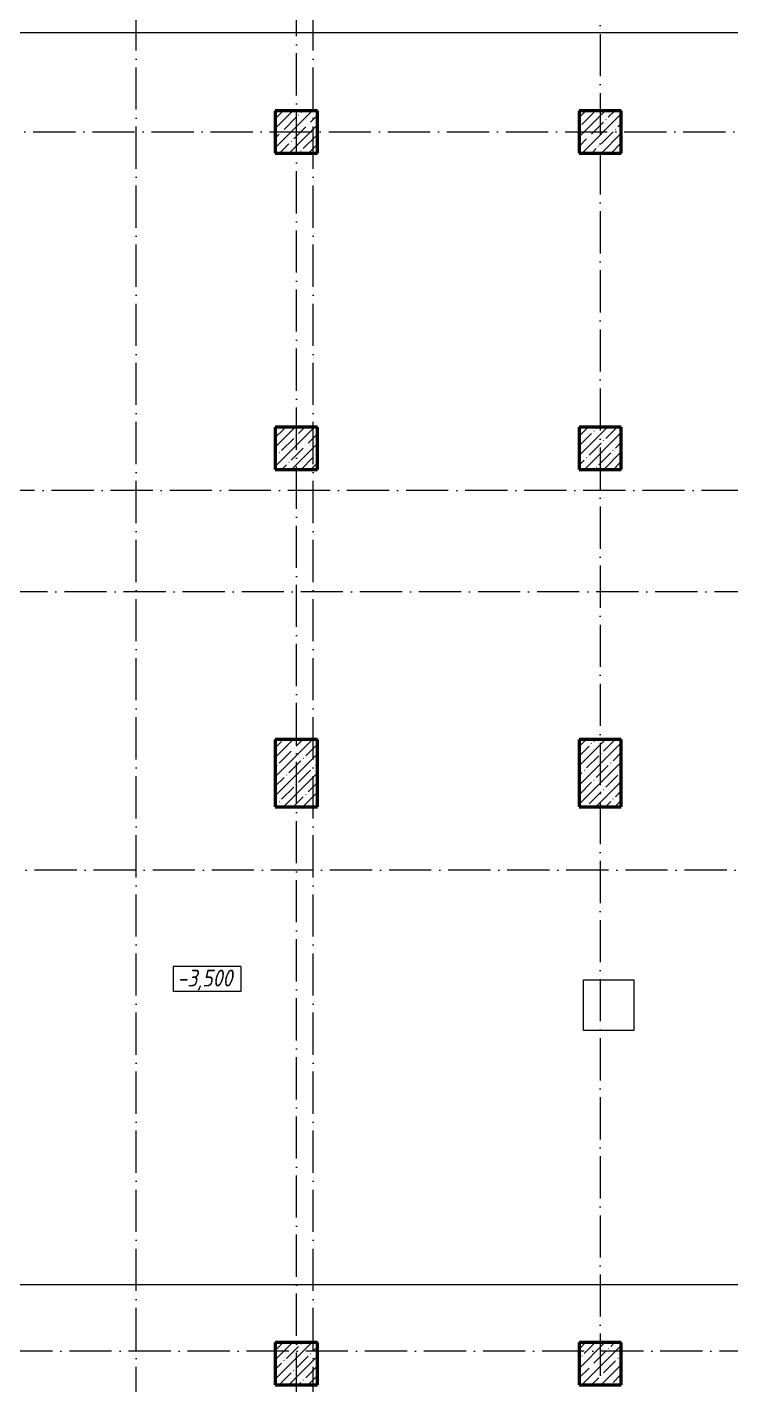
# Model space of a CAD drawing. Header units: millimetres. Extents: x -401725 to 250493, y 305116 to 802890.
# Drawn here: x -344291 to -335954, y 526197 to 542289 of the extents above; entities that cross this region are included whole.
import ezdxf

# ---------------------------------------------------------------- set-up
doc = ezdxf.new("R2010")
doc.units = ezdxf.units.MM
doc.linetypes.add('50_200_ШТРИХ_1Т_ш5_п1_п1_', pattern=[700, 500, -100, 0, -100])
for name, color, linetype, lineweight in [('A-FLOR-____-OTLN', 7, 'Continuous', 9), ('G-____-____-DIMS', 7, 'Continuous', 9), ('S-COLS-____-MCUT', 7, 'Continuous', 50), ('S-COLS-____-OTLN', 7, 'Continuous', 9), ('S-GRID-____-OTLN-1', 7, '50_200_ШТРИХ_1Т_ш5_п1_п1_', 9)]:
    doc.layers.add(name, color=color, linetype=linetype, lineweight=lineweight)
doc.layers.add('G-____-____-SYMB-1', color=9, linetype='Continuous', lineweight=9, true_color=0x808080)
doc.styles.add('ISOCPEUR_I_2', font='isocpeui.ttf', dxfattribs={"width": 0.85, "height": 2.3})

# ---------------------------------------------------------------- blocks, each defined once
blk = doc.blocks.new('BSC_Колонна _Прямоугольная - 500х800-V1-АР1_Кладочный план подвала в осях 1-64_Ю-ЯЯ')
at = {"layer": 'S-COLS-____-OTLN'}
h = blk.add_hatch(dxfattribs=at)
h.set_pattern_fill('FP_3', color=256, style=0, pattern_type=2)
h.set_pattern_definition([(45, (-9650, -74431.04), (-114.04925, 114.04925), []), (45, (-9535.95, -74431.04), (-114.04925, 114.04925), [201.613, -40.323, 3.353, -36.97])])
h.paths.add_polyline_path([(-250, -400), (250, -400), (250, 400), (-250, 400)], flags=0)
at = {"layer": 'S-COLS-____-MCUT'}
for p, q in [((250, 400), (-250, 400)), ((-250, 400), (-250, -400)), ((250, -400), (250, 400)), ((-250, -400), (250, -400))]:
    blk.add_line(p, q, dxfattribs=at)
blk = doc.blocks.new('BSC_Колонна _Прямоугольная - 500х500-25976076-АР1_Кладочный план подвала в осях 1-64_Ю-ЯЯ')
at = {"layer": 'S-COLS-____-OTLN'}
h = blk.add_hatch(dxfattribs=at)
h.set_pattern_fill('FP_4', color=256, style=0, pattern_type=2)
h.set_pattern_definition([(45, (-9650, -67431.04), (-114.04925, 114.04925), []), (45, (-9535.95, -67431.04), (-114.04925, 114.04925), [201.613, -40.323, 3.353, -36.97])])
h.paths.add_polyline_path([(-250, -250), (250, -250), (250, 250), (-250, 250)], flags=0)
at = {"layer": 'S-COLS-____-MCUT'}
for p, q in [((250, 250), (-250, 250)), ((-250, 250), (-250, -250)), ((250, -250), (250, 250)), ((-250, -250), (250, -250))]:
    blk.add_line(p, q, dxfattribs=at)
blk = doc.blocks.new('BSC_Колонна _Прямоугольная - 500х500-V2-АР1_Кладочный план подвала в осях 1-64_Ю-ЯЯ')
at = {"layer": 'S-COLS-____-OTLN'}
h = blk.add_hatch(dxfattribs=at)
h.set_pattern_fill('FP_6', color=256, style=0, pattern_type=2)
h.set_pattern_definition([(45, (-13250, -67431.04), (-114.04925, 114.04925), []), (45, (-13135.95, -67431.04), (-114.04925, 114.04925), [201.613, -40.323, 3.353, -36.97])])
h.paths.add_polyline_path([(-250, -250), (250, -250), (250, 250), (-250, 250)], flags=0)
at = {"layer": 'S-COLS-____-MCUT'}
for p, q in [((250, 250), (-250, 250)), ((-250, 250), (-250, -250)), ((250, -250), (250, 250)), ((-250, -250), (250, -250))]:
    blk.add_line(p, q, dxfattribs=at)
blk = doc.blocks.new('BSC_Колонна _Прямоугольная - 500х500-27110067-АР1_Кладочный план подвала в осях 1-64_Ю-ЯЯ')
at = {"layer": 'S-COLS-____-OTLN'}
h = blk.add_hatch(dxfattribs=at)
h.set_pattern_fill('FP_59', color=256, style=0, pattern_type=2)
h.set_pattern_definition([(45, (-9650, -82031.04), (-114.04925, 114.04925), []), (45, (-9535.95, -82031.04), (-114.04925, 114.04925), [201.613, -40.323, 3.353, -36.97])])
h.paths.add_polyline_path([(-250, -250), (250, -250), (250, 250), (-250, 250)], flags=0)
at = {"layer": 'S-COLS-____-MCUT'}
for p, q in [((250, 250), (-250, 250)), ((-250, 250), (-250, -250)), ((250, -250), (250, 250)), ((-250, -250), (250, -250))]:
    blk.add_line(p, q, dxfattribs=at)
blk = doc.blocks.new('BSC_Колонна _Прямоугольная - 500х500-28077331-АР1_Кладочный план подвала в осях 1-64_Ю-ЯЯ')
at = {"layer": 'S-COLS-____-OTLN'}
h = blk.add_hatch(dxfattribs=at)
h.set_pattern_fill('FP_60', color=256, style=0, pattern_type=2)
h.set_pattern_definition([(45, (-13250, -82031.04), (-114.04925, 114.04925), []), (45, (-13135.95, -82031.04), (-114.04925, 114.04925), [201.613, -40.323, 3.353, -36.97])])
h.paths.add_polyline_path([(-250, -250), (250, -250), (250, 250), (-250, 250)], flags=0)
at = {"layer": 'S-COLS-____-MCUT'}
for p, q in [((250, 250), (-250, 250)), ((-250, 250), (-250, -250)), ((250, -250), (250, 250)), ((-250, -250), (250, -250))]:
    blk.add_line(p, q, dxfattribs=at)
blk = doc.blocks.new('BSC_Колонна _Прямоугольная - 500х800-V58-АР1_Кладочный план подвала в осях 1-64_Ю-ЯЯ')
at = {"layer": 'S-COLS-____-OTLN'}
h = blk.add_hatch(dxfattribs=at)
h.set_pattern_fill('FP_71', color=256, style=0, pattern_type=2)
h.set_pattern_definition([(45, (-13250, -74431.04), (-114.04925, 114.04925), []), (45, (-13135.95, -74431.04), (-114.04925, 114.04925), [201.613, -40.323, 3.353, -36.97])])
h.paths.add_polyline_path([(-250, -400), (250, -400), (250, 400), (-250, 400)], flags=0)
at = {"layer": 'S-COLS-____-MCUT'}
for p, q in [((250, 400), (-250, 400)), ((-250, 400), (-250, -400)), ((250, -400), (250, 400)), ((-250, -400), (250, -400))]:
    blk.add_line(p, q, dxfattribs=at)
blk = doc.blocks.new('BSC_Колонна _Прямоугольная - 500х500-V165-АР1_Кладочный план подвала в осях 1-64_Ю-ЯЯ')
at = {"layer": 'S-COLS-____-OTLN'}
h = blk.add_hatch(dxfattribs=at)
h.set_pattern_fill('FP_182', color=256, style=0, pattern_type=2)
h.set_pattern_definition([(45, (-9650, -78281.04), (-114.04925, 114.04925), []), (45, (-9535.95, -78281.04), (-114.04925, 114.04925), [201.613, -40.323, 3.353, -36.97])])
h.paths.add_polyline_path([(-250, -250), (250, -250), (250, 250), (-250, 250)], flags=0)
at = {"layer": 'S-COLS-____-MCUT'}
for p, q in [((250, 250), (-250, 250)), ((-250, 250), (-250, -250)), ((250, -250), (250, 250)), ((-250, -250), (250, -250))]:
    blk.add_line(p, q, dxfattribs=at)
blk = doc.blocks.new('BSC_Колонна _Прямоугольная - 500х500-V166-АР1_Кладочный план подвала в осях 1-64_Ю-ЯЯ')
at = {"layer": 'S-COLS-____-OTLN'}
h = blk.add_hatch(dxfattribs=at)
h.set_pattern_fill('FP_183', color=256, style=0, pattern_type=2)
h.set_pattern_definition([(45, (-13250, -78281.04), (-114.04925, 114.04925), []), (45, (-13135.95, -78281.04), (-114.04925, 114.04925), [201.613, -40.323, 3.353, -36.97])])
h.paths.add_polyline_path([(-250, -250), (250, -250), (250, 250), (-250, 250)], flags=0)
at = {"layer": 'S-COLS-____-MCUT'}
for p, q in [((250, 250), (-250, 250)), ((-250, 250), (-250, -250)), ((250, -250), (250, 250)), ((-250, -250), (250, -250))]:
    blk.add_line(p, q, dxfattribs=at)
blk = doc.blocks.new('Высотные отметки - 9_5х3_5_h_-17668430-АР1_Кладочный план подвала в осях 1-64_Ю-ЯЯ')
at = {"layer": 'G-____-____-DIMS'}
for p, q in [((-4, 3), (-4, 0)), ((4, 3), (-4, 3)), ((4, 3), (4, 0)), ((4, 0), (-4, 0))]:
    blk.add_line(p, q, dxfattribs=at)

msp = doc.modelspace()

# ---------------------------------------------------------------- linework, layer by layer
at = {"layer": 'A-FLOR-____-OTLN'}
for p, q in [((-337701.3432, 530396.983), (-337701.3432, 530996.983)), ((-337701.3432, 530996.983), (-337101.3432, 530996.983)), ((-337101.3432, 530996.983), (-337101.3432, 530396.983)), ((-337101.3432, 530396.983), (-337701.3432, 530396.983))]:
    msp.add_line(p, q, dxfattribs=at)
at = {"layer": 'G-____-____-SYMB-1'}
for p, q in [((-355613.4461, 542224.9935), (-246620.9926, 542224.9935)), ((-355686.9166, 527386.983), (-246379.932, 527386.983))]:
    msp.add_line(p, q, dxfattribs=at)
at = {"layer": 'S-GRID-____-OTLN-1'}
for p, q in [((-343001.3432, 511907.5288), (-343001.3432, 549908.7924)), ((-341101.3432, 512076.4858), (-341101.3432, 549908.7924)), ((-337501.3432, 549908.7924), (-337501.3432, 511907.5288)), ((-340901.3432, 511907.5288), (-340901.3432, 549683.8184)), ((-355420.1134, 541046.983), (-246676.9366, 541046.983)), ((-303596.7455, 536796.983), (-355420.1134, 536796.983)), ((-318146.3432, 535596.983), (-355420.1134, 535596.983)), ((-326201.3432, 532296.983), (-355420.1134, 532296.983)), ((-246676.9366, 526596.983), (-355420.1134, 526596.983))]:
    msp.add_line(p, q, dxfattribs=at)

# ---------------------------------------------------------------- block references
at = {"layer": 'G-____-____-DIMS', "xscale": 99.99999999999993, "yscale": 99.99999999999993, "zscale": 99.99999999999993}
msp.add_blockref('Высотные отметки - 9_5х3_5_h_-17668430-АР1_Кладочный план подвала в осях 1-64_Ю-ЯЯ', (-342159.3385, 530857.2576), dxfattribs=at)
at = {"layer": 'S-COLS-____-OTLN'}
for name, p in [('BSC_Колонна _Прямоугольная - 500х500-27110067-АР1_Кладочный план подвала в осях 1-64_Ю-ЯЯ', (-341101.3432, 541046.983)), ('BSC_Колонна _Прямоугольная - 500х500-28077331-АР1_Кладочный план подвала в осях 1-64_Ю-ЯЯ', (-337501.3432, 541046.983)), ('BSC_Колонна _Прямоугольная - 500х500-V165-АР1_Кладочный план подвала в осях 1-64_Ю-ЯЯ', (-341101.3432, 537296.983)), ('BSC_Колонна _Прямоугольная - 500х500-V166-АР1_Кладочный план подвала в осях 1-64_Ю-ЯЯ', (-337501.3432, 537296.983)), ('BSC_Колонна _Прямоугольная - 500х800-V1-АР1_Кладочный план подвала в осях 1-64_Ю-ЯЯ', (-341101.3432, 533446.983)), ('BSC_Колонна _Прямоугольная - 500х800-V58-АР1_Кладочный план подвала в осях 1-64_Ю-ЯЯ', (-337501.3432, 533446.983)), ('BSC_Колонна _Прямоугольная - 500х500-25976076-АР1_Кладочный план подвала в осях 1-64_Ю-ЯЯ', (-341101.3432, 526446.983)), ('BSC_Колонна _Прямоугольная - 500х500-V2-АР1_Кладочный план подвала в осях 1-64_Ю-ЯЯ', (-337501.3432, 526446.983))]:
    msp.add_blockref(name, p, dxfattribs=at)

# ---------------------------------------------------------------- texts
at = {"layer": 'G-____-____-DIMS', "insert": (-342509.9123, 531118.5487), "char_height": 200, "width": 841.377075, "attachment_point": 1, "line_spacing_factor": 1.149209, "style": 'ISOCPEUR_I_2'}
msp.add_mtext('-3,500', dxfattribs=at)

doc.saveas('drawing.dxf')
